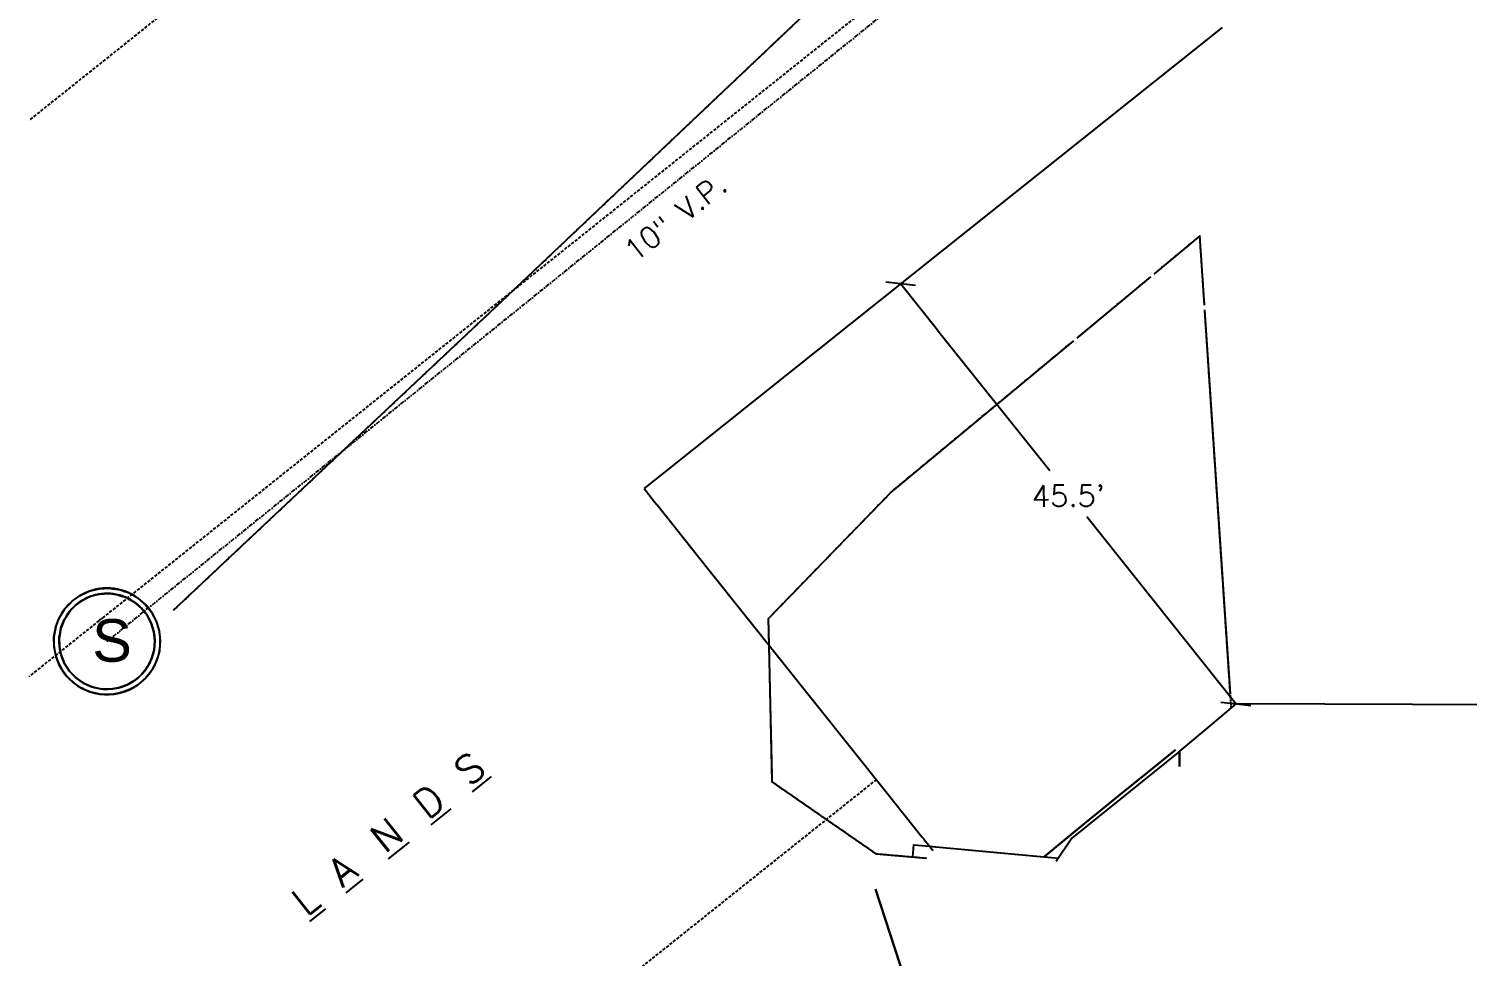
# Model space of a CAD drawing. Header units: inches. Extents: x -5728 to 15181, y 9834 to 15140.
# Drawn here: x 9389 to 10848, y 11208 to 12149 of the extents above; entities that cross this region are included whole.
import ezdxf

# ---------------------------------------------------------------- set-up
doc = ezdxf.new("R2010")
doc.units = ezdxf.units.IN
doc.header["$MEASUREMENT"] = 0
for name, pattern in [('IMPORT-DASHED2 _3_', [4.5, 3, -1.5]), ('IMPORT-HIDDEN2 _3_', [2.25, 1.5, -0.75]), ('IMPORT-SAN', [7.8, 4.2, -1.8, 0, -1.8])]:
    doc.linetypes.add(name, pattern=pattern)
for name, color, linetype, lineweight in [('1810 S Park Street_dwg', 147, 'Continuous', 9), ('G-ANNO-MASK', 147, 'Continuous', 9), ('V-ANNO-DIMS-TEXT0', 147, 'Continuous', 9), ('V-ANNO-TEXT1', 147, 'Continuous', 9), ('V-BLDG-OTLN-E', 147, 'Continuous', 9), ('V-NODE-SSWR-SMH-E', 147, 'Continuous', 9), ('V-PROP-ADJN', 147, 'IMPORT-DASHED2 _3_', 9), ('V-PROP-PRCL', 147, 'Continuous', 9), ('V-ROAD-CONC-E', 147, 'Continuous', 9), ('V-ROAD-GRVL-E', 147, 'IMPORT-HIDDEN2 _3_', 9), ('V-RWAY-LINE-E', 147, 'IMPORT-DASHED2 _3_', 9), ('V-SSWR-PIPE-E', 147, 'IMPORT-SAN', 9), ('V-SURV-FIGR-E', 147, 'Continuous', 9), ('V-TOPO-FALT-E', 147, 'Continuous', 9), ('V-WALL-RTWL-E', 147, 'Continuous', 9)]:
    doc.layers.add(name, color=color, linetype=linetype, lineweight=lineweight)
doc.styles.add('Arial_2', font='arial.ttf', dxfattribs={"height": 43.2})
doc.styles.add('Simplex', font='simplex_.ttf', dxfattribs={"height": 21.6})
doc.styles.add('Simplex_2', font='simplex_.ttf', dxfattribs={"height": 28.8})

# ---------------------------------------------------------------- blocks, each defined once
blk = doc.blocks.new('1810 S Park Street_dwg__ArchTick-V31-SITE PLAN')
at = {"layer": 'V-ANNO-DIMS-TEXT0', "color": 145, "lineweight": 25}
blk.add_line((-6, -6), (0.34, 0.34), dxfattribs=at)
at = {"layer": 'V-ANNO-DIMS-TEXT0', "color": 143, "lineweight": 25}
blk.add_line((0.34, 0.34), (6, 6), dxfattribs=at)
blk = doc.blocks.new('1810 S Park Street_dwg__ArchTick-V32-SITE PLAN')
at = {"layer": 'V-ANNO-DIMS-TEXT0', "color": 8, "lineweight": 25}
blk.add_line((0, 0), (6, 6), dxfattribs=at)
at = {"layer": 'V-ANNO-DIMS-TEXT0', "color": 145, "lineweight": 25}
blk.add_line((-6, -6), (0, 0), dxfattribs=at)
blk = doc.blocks.new('1810 S Park Street_dwg-1419150-SITE PLAN')
at = {"layer": 'G-ANNO-MASK', "color": 143, "lineweight": 25, "flags": 128}
for points in [[(9817286.3, 5670702.7), (9817289.3, 5670705.9), (9817293.4, 5670708.7), (9817296.9, 5670711.2)], [(9817296.9, 5670711.2), (9817301.5, 5670713.4), (9817305.3, 5670715.1), (9817310.7, 5670716.4), (9817314.3, 5670717.3), (9817323.5, 5670717.7), (9817326.5, 5670717.3), (9817332.6, 5670716.4), (9817334.4, 5670715.8)], [(9817334.4, 5670715.8), (9817336.4, 5670715.1), (9817336.9, 5670714.9)], [(9817336.9, 5670714.9), (9817341.4, 5670713.4), (9817342.1, 5670712.9)], [(9817274.5, 5670682.8), (9817276.3, 5670687.2), (9817278, 5670691.4), (9817280.6, 5670695.4)], [(9817280.6, 5670695.4), (9817283, 5670699.2), (9817286.3, 5670702.7)], [(9817273.8, 5670659.3), (9817273.7, 5670660), (9817272.8, 5670664.5), (9817272.8, 5670669.2), (9817272.8, 5670673.8), (9817273.7, 5670678.4), (9817274.5, 5670682.8)]]:
    blk.add_lwpolyline(points, dxfattribs=at)
at = {"layer": 'G-ANNO-MASK', "color": 8, "lineweight": 25, "flags": 128}
for points in [[(9817342.1, 5670712.9), (9817345, 5670711.2), (9817349.4, 5670708.7), (9817352.7, 5670705.9), (9817356.3, 5670702.7), (9817359.1, 5670699.2), (9817362.1, 5670695.4), (9817364.1, 5670691.4), (9817366.3, 5670687.2), (9817367.6, 5670682.8), (9817368.9, 5670678.4), (9817369.3, 5670673.8), (9817369.8, 5670669.2), (9817369.3, 5670664.5), (9817368.9, 5670660), (9817367.6, 5670655.5), (9817366.3, 5670651.1), (9817364.1, 5670646.9), (9817362.1, 5670642.9), (9817359.1, 5670639.1), (9817356.3, 5670635.6)], [(9817283, 5670639.1), (9817280.6, 5670642.9), (9817278, 5670646.9), (9817276.3, 5670651.1), (9817274.5, 5670655.5), (9817273.8, 5670659.3)], [(9817326.5, 5670621.1), (9817323.5, 5670620.6), (9817314.3, 5670621.1), (9817310.7, 5670621.9), (9817305.3, 5670623.2), (9817301.5, 5670624.9), (9817296.9, 5670627.1), (9817293.4, 5670629.6), (9817289.3, 5670632.4), (9817286.3, 5670635.6), (9817283, 5670639.1)], [(9817356.3, 5670635.6), (9817352.7, 5670632.4), (9817349.4, 5670629.6), (9817345, 5670627.1), (9817341.4, 5670624.9), (9817336.4, 5670623.2), (9817332.6, 5670621.9), (9817326.5, 5670621.1)]]:
    blk.add_lwpolyline(points, dxfattribs=at)
at = {"layer": 'V-ANNO-DIMS-TEXT0', "color": 145, "lineweight": 25}
for p, q in [((9818129.4, 5671025.6), (9818166.5, 5670978.4)), ((9818166.5, 5670978.3), (9818279.2, 5670834.7)), ((9818466.1, 5670596.5), (9818316.3, 5670787.4))]:
    blk.add_line(p, q, dxfattribs=at)
at = {"layer": 'V-BLDG-OTLN-E', "color": 143, "lineweight": 25}
blk.add_line((9818762.6, 5670593), (9818467.2, 5670596.4), dxfattribs=at)
at = {"layer": 'V-BLDG-OTLN-E', "color": 145, "lineweight": 25, "flags": 128}
blk.add_lwpolyline([(9818467.1, 5670596.4), (9818466.1, 5670596.5), (9818443.6, 5670577.8)], dxfattribs=at)
at = {"layer": 'V-BLDG-OTLN-E', "color": 143, "lineweight": 25, "flags": 128}
blk.add_lwpolyline([(9818443.6, 5670577.8), (9818408.5, 5670548.7), (9818408.4, 5670533.2)], dxfattribs=at)
at = {"layer": 'V-NODE-SSWR-SMH-E', "color": 143, "lineweight": 25}
for p, q in [((9817336.9, 5670714.9), (9817334.4, 5670715.8)), ((9817339.4, 5670719.7), (9817341.9, 5670718.9))]:
    blk.add_line(p, q, dxfattribs=at)
at = {"layer": 'V-NODE-SSWR-SMH-E', "color": 143, "lineweight": 25, "flags": 128}
for points in [[(9817269, 5670655.6), (9817267.4, 5670664), (9817267.4, 5670664.5), (9817267.4, 5670673.8), (9817267.4, 5670674.3), (9817269.1, 5670682.8), (9817269.4, 5670684.4), (9817272.2, 5670691.4), (9817273.2, 5670693.9), (9817276.6, 5670699.2), (9817278.7, 5670702.5), (9817281.9, 5670705.9), (9817285.8, 5670710), (9817287.6, 5670711.2), (9817293, 5670715.1), (9817294.2, 5670715.9), (9817297.1, 5670717.3), (9817298.1, 5670717.7), (9817299.3, 5670718.3), (9817303.5, 5670720.2), (9817309.5, 5670721.6), (9817313.5, 5670722.6), (9817323.7, 5670723.1), (9817327.1, 5670722.6), (9817333.9, 5670721.6), (9817338.1, 5670720.2), (9817339.4, 5670719.7)], [(9817334.4, 5670715.8), (9817332.6, 5670716.4), (9817323.5, 5670717.7), (9817314.3, 5670717.3), (9817308.7, 5670715.9), (9817305.3, 5670715.1), (9817296.9, 5670711.2), (9817295.1, 5670710), (9817289.3, 5670705.9), (9817286.2, 5670702.5), (9817283, 5670699.2), (9817279.6, 5670693.9), (9817278, 5670691.4), (9817275.2, 5670684.4), (9817274.5, 5670682.8), (9817272.9, 5670674.3), (9817272.8, 5670673.8), (9817272.8, 5670664.5), (9817272.9, 5670664), (9817273.8, 5670659.3)], [(9817342.1, 5670712.9), (9817341.7, 5670713.1), (9817341.4, 5670713.4), (9817336.9, 5670714.9)], [(9817341.9, 5670718.9), (9817343.6, 5670718.3), (9817344.6, 5670717.7), (9817346.7, 5670716.5)]]:
    blk.add_lwpolyline(points, dxfattribs=at)
at = {"layer": 'V-NODE-SSWR-SMH-E', "color": 8, "lineweight": 25, "flags": 128}
for points in [[(9817326.5, 5670621.1), (9817332.6, 5670621.9), (9817341.4, 5670624.9), (9817341.7, 5670625.2), (9817349.4, 5670629.6), (9817352, 5670631.9), (9817356.3, 5670635.6), (9817359.8, 5670640), (9817362.1, 5670642.9), (9817365.3, 5670649.1), (9817366.3, 5670651.1), (9817368.6, 5670658.9), (9817368.9, 5670660), (9817369.8, 5670669.2), (9817368.9, 5670678.4), (9817368.6, 5670679.4), (9817366.3, 5670687.2), (9817365.3, 5670689.2), (9817362.1, 5670695.4), (9817359.8, 5670698.4), (9817356.3, 5670702.7), (9817352, 5670706.4), (9817349.4, 5670708.7), (9817342.1, 5670712.9)], [(9817346.7, 5670716.5), (9817346.9, 5670716.4), (9817352.1, 5670713.4), (9817352.5, 5670713.1), (9817357.6, 5670708.7), (9817360.3, 5670706.4), (9817363.2, 5670702.7), (9817366.6, 5670698.4), (9817368.1, 5670695.4), (9817371.3, 5670689.2), (9817371.9, 5670687.2), (9817374.2, 5670679.4), (9817374.3, 5670678.4), (9817375.2, 5670669.2), (9817374.3, 5670660), (9817374.2, 5670658.9), (9817371.9, 5670651.1), (9817371.3, 5670649.1), (9817368.1, 5670642.9), (9817366.6, 5670640), (9817363.2, 5670635.6), (9817360.3, 5670631.9), (9817357.6, 5670629.6), (9817352.5, 5670625.2), (9817352.1, 5670624.9), (9817346.9, 5670621.9), (9817345.4, 5670621.1), (9817344.6, 5670620.6), (9817343.6, 5670620), (9817338.1, 5670618.1), (9817333.9, 5670616.7), (9817327.1, 5670615.7)], [(9817327.1, 5670615.7), (9817323.7, 5670615.2), (9817313.5, 5670615.7), (9817309.5, 5670616.7), (9817303.5, 5670618.1), (9817299.3, 5670620), (9817298.1, 5670620.6), (9817297.1, 5670621.1), (9817294.2, 5670622.4), (9817293, 5670623.2), (9817287.6, 5670627.1), (9817285.8, 5670628.3), (9817281.9, 5670632.4), (9817278.7, 5670635.8), (9817276.6, 5670639.1), (9817273.2, 5670644.4), (9817272.2, 5670646.9), (9817269.4, 5670653.9), (9817269.1, 5670655.5)], [(9817273.8, 5670659.3), (9817274.5, 5670655.5), (9817275.2, 5670653.9), (9817278, 5670646.9), (9817279.6, 5670644.4), (9817283, 5670639.1), (9817286.2, 5670635.8), (9817289.3, 5670632.4), (9817295.1, 5670628.3), (9817296.9, 5670627.1), (9817305.3, 5670623.2), (9817308.7, 5670622.4), (9817314.3, 5670621.1)]]:
    blk.add_lwpolyline(points, dxfattribs=at)
at = {"layer": 'V-NODE-SSWR-SMH-E', "color": 143, "lineweight": 25}
for radius, start, end in [(54, 70.141, 194.5859), (48.6, 74.2236, 191.8181), (48.6, 71.0825, 74.2236), (48.6, 64.3687, 71.0825), (54, 67.4455, 70.141), (54, 61.6432, 67.4455)]:
    blk.add_arc((9817321.2, 5670669.2), radius, start, end, dxfattribs=at)
at = {"layer": 'V-NODE-SSWR-SMH-E', "color": 8, "lineweight": 25}
for radius, start, end in [(48.6, 0, 64.2857), (54, 0, 61.6432), (54, 194.5859, 0), (48.6, 191.8181, 0)]:
    blk.add_arc((9817321.2, 5670669.2), radius, start, end, dxfattribs=at)
at = {"layer": 'V-PROP-ADJN', "color": 143, "lineweight": 25}
blk.add_line((9819593.4, 5673040.5), (9817246.1, 5671198.4), dxfattribs=at)
at = {"layer": 'V-PROP-ADJN', "color": 8, "lineweight": 25, "flags": 128}
blk.add_lwpolyline([(9818100.6, 5670522.6), (9817723, 5670226.2), (9817836.7, 5670081.3)], dxfattribs=at)
at = {"layer": 'V-PROP-PRCL', "color": 253, "lineweight": 25}
for p, q in [((9818457.6, 5671283.1), (9818174.1, 5671060.7)), ((9817886.2, 5670834.7), (9817873.2, 5670824.5)), ((9817877.9, 5670806.4), (9817882.1, 5670801.1))]:
    blk.add_line(p, q, dxfattribs=at)
at = {"layer": 'V-PROP-PRCL', "color": 8, "lineweight": 25}
for p, q in [((9818174.1, 5671060.7), (9817886.2, 5670834.7)), ((9817873.2, 5670824.5), (9817867.3, 5670819.9)), ((9817867.3, 5670819.9), (9817877.9, 5670806.4))]:
    blk.add_line(p, q, dxfattribs=at)
at = {"layer": 'V-PROP-PRCL', "color": 145, "lineweight": 25}
for p, q in [((9817882.1, 5670801.1), (9817932.5, 5670736.8)), ((9817932.5, 5670736.8), (9818111.6, 5670508.6)), ((9818111.6, 5670508.6), (9818146.4, 5670464.2))]:
    blk.add_line(p, q, dxfattribs=at)
at = {"layer": 'V-PROP-PRCL', "color": 143, "lineweight": 25}
for p, q in [((9818146.4, 5670464.2), (9818148.3, 5670461.9)), ((9818148.4, 5670461.7), (9818154.5, 5670453.9)), ((9818154.5, 5670453.9), (9818157.5, 5670450))]:
    blk.add_line(p, q, dxfattribs=at)
at = {"layer": 'V-ROAD-CONC-E', "color": 143, "lineweight": 25}
blk.add_line((9818408.4, 5670533.2), (9818408.5, 5670548.7), dxfattribs=at)
at = {"layer": 'V-ROAD-CONC-E', "color": 143, "lineweight": 25, "flags": 128}
blk.add_lwpolyline([(9818408.5, 5670548.7), (9818407.1, 5670547.5), (9818298.3, 5670461.5), (9818282.3, 5670437.8)], dxfattribs=at)
at = {"layer": 'V-ROAD-GRVL-E', "color": 253, "lineweight": 25}
for p, q in [((9818188.8, 5671444.1), (9817789.7, 5671071.9)), ((9817789.7, 5671071.9), (9817771.4, 5671054.8)), ((9817771.4, 5671054.8), (9817736.8, 5671022.6))]:
    blk.add_line(p, q, dxfattribs=at)
at = {"layer": 'V-ROAD-GRVL-E', "color": 145, "lineweight": 25}
for p, q in [((9818383, 5671030.5), (9818307.6, 5670969)), ((9818461.3, 5670592.5), (9818437.7, 5670996.4))]:
    blk.add_line(p, q, dxfattribs=at)
at = {"layer": 'V-ROAD-GRVL-E', "color": 145, "lineweight": 25, "flags": 128}
for points in [[(9818437.5, 5671001.3), (9818433.3, 5671071.6), (9818386.3, 5671033.2)], [(9818304.3, 5670966.3), (9818118.9, 5670815.1), (9817992.2, 5670686.6), (9817992.6, 5670660.2)]]:
    blk.add_lwpolyline(points, dxfattribs=at)
at = {"layer": 'V-ROAD-GRVL-E', "color": 8, "lineweight": 25, "flags": 128}
for points in [[(9817736.8, 5671022.6), (9817711.6, 5670999.1), (9817388.7, 5670700.1)], [(9817992.6, 5670660.2), (9817994.7, 5670521.2), (9818099.6, 5670447.3), (9818150.7, 5670442.5)]]:
    blk.add_lwpolyline(points, dxfattribs=at)
at = {"layer": 'V-RWAY-LINE-E', "color": 8, "lineweight": 25}
blk.add_line((9819826.4, 5672662.3), (9817736.8, 5671022.6), dxfattribs=at)
at = {"layer": 'V-RWAY-LINE-E', "color": 253, "lineweight": 25}
for p, q in [((9817736.8, 5671022.6), (9817318, 5670694)), ((9817318, 5670694), (9817315.6, 5670692.1)), ((9817313.2, 5670690.2), (9817241.5, 5670633.9)), ((9817314.5, 5670691.3), (9817313.2, 5670690.2)), ((9817315.6, 5670692.1), (9817314.5, 5670691.3))]:
    blk.add_line(p, q, dxfattribs=at)
at = {"layer": 'V-SSWR-PIPE-E', "color": 8, "lineweight": 25}
for p, q in [((9817321.2, 5670669.2), (9817333.8, 5670679.2)), ((9817333.8, 5670679.2), (9817335.1, 5670680.2)), ((9817335.3, 5670680.4), (9817336.6, 5670681.4))]:
    blk.add_line(p, q, dxfattribs=at)
at = {"layer": 'V-SSWR-PIPE-E', "color": 8, "lineweight": 25, "flags": 128}
blk.add_lwpolyline([(9817336.6, 5670681.4), (9819180, 5672146.5), (9819600.6, 5672486.3)], dxfattribs=at)
at = {"layer": 'V-SURV-FIGR-E', "color": 253, "lineweight": 25}
for p, q in [((9818188.8, 5671444.1), (9817789.7, 5671071.9)), ((9817789.7, 5671071.9), (9817771.4, 5671054.8)), ((9817771.4, 5671054.8), (9817736.8, 5671022.6))]:
    blk.add_line(p, q, dxfattribs=at)
at = {"layer": 'V-SURV-FIGR-E', "color": 145, "lineweight": 25}
for p, q in [((9818383, 5671030.5), (9818307.6, 5670969)), ((9818460.5, 5670606.7), (9818437.7, 5670996.4))]:
    blk.add_line(p, q, dxfattribs=at)
at = {"layer": 'V-SURV-FIGR-E', "color": 8, "lineweight": 25}
blk.add_line((9818138.1, 5670456), (9818154.1, 5670454.4), dxfattribs=at)
at = {"layer": 'V-SURV-FIGR-E', "color": 143, "lineweight": 25}
for p, q in [((9818154.1, 5670454.4), (9818160.2, 5670453.8)), ((9818160.5, 5670453.8), (9818266.2, 5670443.2))]:
    blk.add_line(p, q, dxfattribs=at)
at = {"layer": 'V-SURV-FIGR-E', "color": 145, "lineweight": 25, "flags": 128}
for points in [[(9818437.5, 5671001.3), (9818433.3, 5671071.6), (9818386.3, 5671033.2)], [(9818304.3, 5670966.3), (9818118.9, 5670815.1), (9817992.2, 5670686.6), (9817992.6, 5670660.2)]]:
    blk.add_lwpolyline(points, dxfattribs=at)
at = {"layer": 'V-SURV-FIGR-E', "color": 8, "lineweight": 25, "flags": 128}
for points in [[(9817736.8, 5671022.6), (9817711.6, 5670999.1), (9817388.7, 5670700.1)], [(9817992.6, 5670660.2), (9817994.7, 5670521.2), (9818099.6, 5670447.3), (9818150.7, 5670442.5)]]:
    blk.add_lwpolyline(points, dxfattribs=at)
at = {"layer": 'V-SURV-FIGR-E', "color": 143, "lineweight": 25, "flags": 128}
blk.add_lwpolyline([(9818407.1, 5670547.5), (9818298.3, 5670461.5), (9818282.3, 5670437.8)], dxfattribs=at)
at = {"layer": 'V-TOPO-FALT-E', "color": 145, "lineweight": 25}
for p, q in [((9818404.5, 5670550.4), (9818375.8, 5670527.6)), ((9818375.8, 5670527.6), (9818404.5, 5670550.4)), ((9818375.8, 5670527.6), (9818346.3, 5670504)), ((9818346.3, 5670504), (9818375.8, 5670527.6)), ((9818346.2, 5670504), (9818324, 5670486.3)), ((9818324, 5670486.3), (9818346.2, 5670504))]:
    blk.add_line(p, q, dxfattribs=at)
at = {"layer": 'V-TOPO-FALT-E', "color": 145, "lineweight": 25, "flags": 128}
for points in [[(9818324, 5670486.3), (9818311.3, 5670476.2), (9818280.3, 5670451.1)], [(9818280.3, 5670451.1), (9818311.3, 5670476.2), (9818324, 5670486.3)]]:
    blk.add_lwpolyline(points, dxfattribs=at)
at = {"layer": 'V-TOPO-FALT-E', "color": 143, "lineweight": 25, "flags": 128}
blk.add_lwpolyline([(9818280.2, 5670450.9), (9818270.6, 5670443.2)], close=True, dxfattribs=at)
at = {"layer": 'V-TOPO-FALT-E', "color": 8, "lineweight": 25, "flags": 128}
blk.add_lwpolyline([(9818098.9, 5670411.5), (9818142.5, 5670274), (9818237.6, 5670140), (9818142.5, 5670274)], close=True, dxfattribs=at)
at = {"layer": 'V-WALL-RTWL-E', "color": 143, "lineweight": 25}
for p, q in [((9818154.1, 5670454.4), (9818160.2, 5670453.8)), ((9818160.5, 5670453.8), (9818284.7, 5670441.4))]:
    blk.add_line(p, q, dxfattribs=at)
at = {"layer": 'V-WALL-RTWL-E', "color": 8, "lineweight": 25, "flags": 128}
blk.add_lwpolyline([(9818136.9, 5670443.8), (9818138.1, 5670456), (9818154.1, 5670454.4)], dxfattribs=at)
at = {"xscale": 1.8, "yscale": 1.8, "zscale": 1.8}
for name, p, rotation in [('1810 S Park Street_dwg__ArchTick-V32-SITE PLAN', (9818129.4, 5671025.6), 128.1205177575044), ('1810 S Park Street_dwg__ArchTick-V31-SITE PLAN', (9818466.1, 5670596.5), 308.1205177575044)]:
    blk.add_blockref(name, p, dxfattribs=dict(at, rotation=rotation))
at = {"layer": 'V-ANNO-DIMS-TEXT0', "color": 7, "lineweight": 25, "insert": (9818297.8, 5670819.7), "char_height": 21.6, "width": 95.284, "attachment_point": 2, "line_spacing_factor": 1.125731, "style": 'Simplex'}
blk.add_mtext("45.5'", dxfattribs=at)
at = {"layer": 'V-ANNO-TEXT1', "color": 7, "lineweight": 25, "char_height": 28.8, "attachment_point": 1, "rotation": 38.1205, "line_spacing_factor": 1.125731, "style": 'Simplex_2'}
for s, insert, width in [('\\L\\LS', (9817669.5, 5670540.7), 32.283), ('\\L\\LD', (9817627.2, 5670507.5), 33.671), ('\\L\\LN', (9817583.7, 5670473.4), 35.407), ('\\L\\LA', (9817540.3, 5670439.3), 35.407), ('\\L\\LL', (9817503.3, 5670410.3), 25.687)]:
    blk.add_mtext(s, dxfattribs=dict(at, insert=insert, width=width))
at = {"layer": 'V-NODE-SSWR-SMH-E', "color": 7, "lineweight": 25, "insert": (9817306.1, 5670691.7), "char_height": 43.2, "width": 48.125, "attachment_point": 1, "line_spacing_factor": 0.941778, "style": 'Arial_2'}
blk.add_mtext('S', dxfattribs=at)
at = {"layer": 'V-SSWR-PIPE-E', "color": 7, "linetype": 'Continuous', "lineweight": 25, "insert": (9817894.8, 5671103.3), "char_height": 21.6, "width": 157.765, "attachment_point": 2, "rotation": 37.7992, "line_spacing_factor": 1.125731, "style": 'Simplex'}
blk.add_mtext('10" V.P.', dxfattribs=at)

msp = doc.modelspace()

# ---------------------------------------------------------------- block references
at = {"layer": '1810 S Park Street_dwg', "color": 165, "lineweight": 25, "rotation": 0.4679201117280023}
msp.add_blockref('1810 S Park Street_dwg-1419150-SITE PLAN', (-9761215.3, -5739127.4), dxfattribs=at)

doc.saveas('drawing.dxf')
